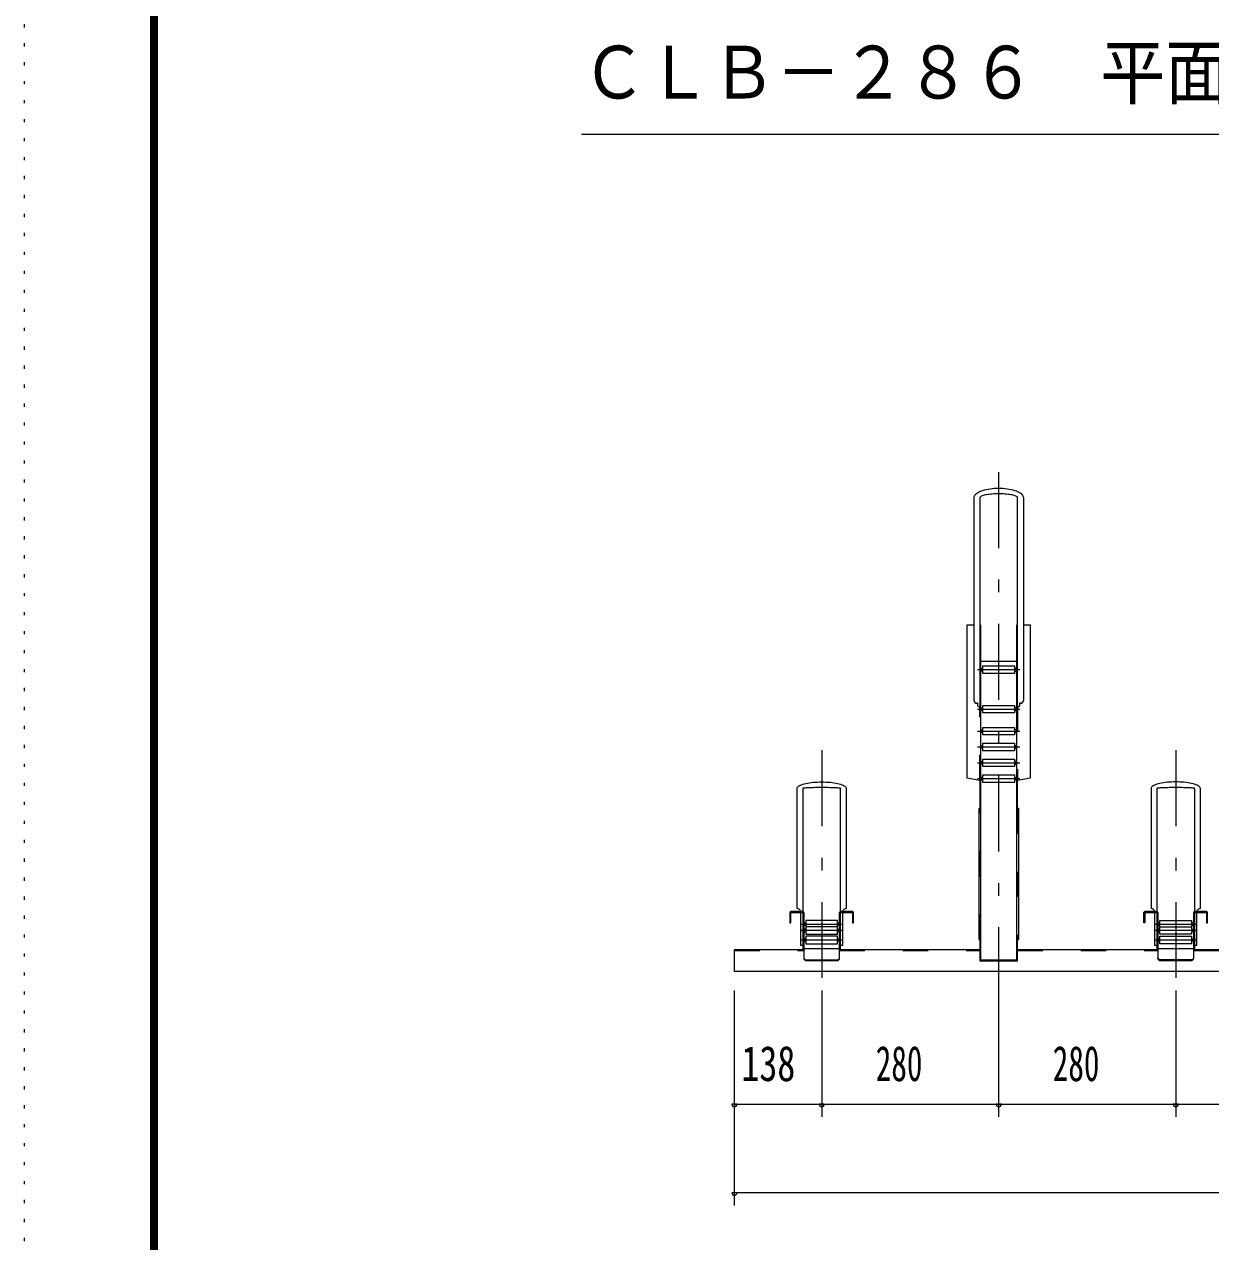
# Model space of a CAD drawing. Units: millimetres, scale not verified. Extents: x -5940 to 5940, y -6448 to 6448.
# Drawn here: x -5940 to -4063, y -2489 to -563 of the extents above; entities that cross this region are included whole.
import ezdxf
from ezdxf.enums import TextEntityAlignment as Align

# ---------------------------------------------------------------- set-up
doc = ezdxf.new("R2010")
doc.units = ezdxf.units.MM
doc.header["$LTSCALE"] = 10
for name, pattern in [('USER2', [10, 4, -6]), ('USER3', [24, 12, -5, 2, -5]), ('USER5', [3, 0.5, -2.5])]:
    doc.linetypes.add(name, pattern=pattern)
for name, color, linetype, lineweight in [('0-2_2-0BOLD', 7, 'Continuous', 18), ('0-3_2-1HIDDEN', 3, 'USER2', 18), ('0-4_2-2CENTER', 3, 'USER3', 18), ('0-5_2-5DIM', 3, 'Continuous', 18), ('0-7_F-F', 5, 'Continuous', 18), ('0-8_F-E_J_ADD', 5, 'USER5', 18)]:
    doc.layers.add(name, color=color, linetype=linetype, lineweight=lineweight)
doc.styles.add('ＭＳ ゴシック', font='')
doc.styles.get('ＭＳ ゴシック').set_extended_font_data('MS Gothic')

msp = doc.modelspace()

# ---------------------------------------------------------------- linework, layer by layer
at = {"layer": '0-2_2-0BOLD'}
for p, q in [((-4369.95, -1570.92), (-4426.75, -1570.92)), ((-4426.75, -1581.81), (-4423.35, -1581.81)), ((-4423.35, -1585.81), (-4426.75, -1585.81)), ((-4369.95, -1581.81), (-4373.35, -1581.81)), ((-4373.35, -1585.81), (-4369.95, -1585.81)), ((-4426.75, -1644.1), (-4423.35, -1644.1)), ((-4423.35, -1648.1), (-4426.75, -1648.1)), ((-4369.95, -1644.1), (-4373.35, -1644.1)), ((-4373.35, -1648.1), (-4369.95, -1648.1)), ((-4426.75, -1678.98), (-4423.35, -1678.98)), ((-4423.35, -1682.98), (-4426.75, -1682.98)), ((-4369.95, -1678.98), (-4373.35, -1678.98)), ((-4373.35, -1682.98), (-4369.95, -1682.98)), ((-4426.75, -1704.03), (-4423.35, -1704.03)), ((-4423.35, -1708.03), (-4426.75, -1708.03)), ((-4369.95, -1704.03), (-4373.35, -1704.03)), ((-4373.35, -1708.03), (-4369.95, -1708.03)), ((-4426.75, -1729.07), (-4423.35, -1729.07)), ((-4423.35, -1733.07), (-4426.75, -1733.07)), ((-4369.95, -1729.07), (-4373.35, -1729.07)), ((-4373.35, -1733.07), (-4369.95, -1733.07)), ((-4428.35, -1758.53), (-4428.35, -1803.25)), ((-4423.35, -1754.12), (-4426.75, -1754.12)), ((-4426.75, -1758.12), (-4423.35, -1758.12)), ((-4373.35, -1754.12), (-4369.95, -1754.12)), ((-4369.95, -1758.12), (-4373.35, -1758.12)), ((-4368.35, -1758.53), (-4369.95, -1758.53)), ((-4429.95, -1803.25), (-4426.75, -1803.25)), ((-4708.35, -1966.23), (-4727.15, -1966.23)), ((-4727.15, -1984.23), (-4727.15, -1967.83)), ((-4148.35, -1966.23), (-4167.15, -1966.23)), ((-4706.75, -1984.23), (-4703.35, -1984.23)), ((-4703.35, -1988.23), (-4706.75, -1988.23)), ((-4703.35, -1994.23), (-4706.75, -1994.23)), ((-4706.75, -1998.23), (-4703.35, -1998.23)), ((-4653.35, -1990.23), (-4703.35, -1990.23)), ((-4653.35, -1984.23), (-4649.95, -1984.23)), ((-4649.95, -1988.23), (-4653.35, -1988.23)), ((-4653.35, -1994.23), (-4649.95, -1994.23)), ((-4649.95, -1998.23), (-4653.35, -1998.23)), ((-4143.35, -1984.23), (-4146.75, -1984.23)), ((-4146.75, -1988.23), (-4143.35, -1988.23)), ((-4143.35, -1994.23), (-4146.75, -1994.23)), ((-4146.75, -1998.23), (-4143.35, -1998.23)), ((-4143.35, -1990.23), (-4093.35, -1990.23)), ((-4089.95, -1984.23), (-4093.35, -1984.23)), ((-4093.35, -1988.23), (-4089.95, -1988.23)), ((-4093.35, -1994.23), (-4089.95, -1994.23)), ((-4089.95, -1998.23), (-4093.35, -1998.23)), ((-4703.35, -2009.23), (-4706.75, -2009.23)), ((-4706.75, -2013.23), (-4703.35, -2013.23)), ((-4653.35, -2009.23), (-4649.95, -2009.23)), ((-4649.95, -2013.23), (-4653.35, -2013.23)), ((-4369.95, -2010.66), (-4366.75, -2010.66)), ((-4143.35, -2009.23), (-4146.75, -2009.23)), ((-4146.75, -2013.23), (-4143.35, -2013.23)), ((-4093.35, -2009.23), (-4089.95, -2009.23)), ((-4089.95, -2013.23), (-4093.35, -2013.23)), ((-4706.75, -2024.63), (-4649.95, -2024.63)), ((-4649.95, -2026.23), (-4428.35, -2026.23)), ((-4368.35, -2026.23), (-4146.75, -2026.23)), ((-4146.75, -2024.63), (-4089.95, -2024.63)), ((-4089.95, -2026.23), (-3868.35, -2026.23))]:
    msp.add_line(p, q, dxfattribs=at)
for points in [[(-4437.35, -1632.39), (-4437.35, -1311.59), (-4437.2, -1310.28), (-4436.76, -1308.97), (-4436.02, -1307.68), (-4435, -1306.43), (-4433.7, -1305.21), (-4432.13, -1304.04), (-4430.3, -1302.93), (-4428.23, -1301.88), (-4425.93, -1300.91), (-4423.42, -1300.02), (-4420.72, -1299.22), (-4417.85, -1298.51), (-4414.83, -1297.9), (-4411.69, -1297.4), (-4408.44, -1297), (-4405.12, -1296.72), (-4401.75, -1296.54), (-4398.35, -1296.49), (-4394.95, -1296.54), (-4391.58, -1296.72), (-4388.26, -1297), (-4385.01, -1297.4), (-4381.87, -1297.9), (-4378.85, -1298.51), (-4375.98, -1299.22), (-4373.28, -1300.02), (-4370.77, -1300.91), (-4368.47, -1301.88), (-4366.4, -1302.93), (-4364.57, -1304.04), (-4363, -1305.21), (-4361.7, -1306.43), (-4360.68, -1307.68), (-4359.94, -1308.97), (-4359.5, -1310.28), (-4359.35, -1311.59), (-4359.35, -1632.39)], [(-4368.35, -1641.02), (-4368.35, -1311.59), (-4368.46, -1311.06), (-4368.81, -1310.53), (-4369.37, -1310.01), (-4370.16, -1309.5), (-4371.16, -1309.01), (-4372.37, -1308.54), (-4373.78, -1308.09), (-4375.37, -1307.67), (-4377.14, -1307.28), (-4379.07, -1306.92), (-4381.14, -1306.59), (-4383.35, -1306.31), (-4385.67, -1306.06), (-4388.09, -1305.86), (-4390.58, -1305.69), (-4393.14, -1305.58), (-4395.74, -1305.51), (-4398.35, -1305.49), (-4400.96, -1305.51), (-4403.56, -1305.58), (-4406.11, -1305.69), (-4408.61, -1305.86), (-4411.03, -1306.06), (-4413.35, -1306.31), (-4415.56, -1306.59), (-4417.63, -1306.92), (-4419.56, -1307.28), (-4421.33, -1307.67), (-4422.92, -1308.09), (-4424.33, -1308.54), (-4425.54, -1309.01), (-4426.54, -1309.5), (-4427.33, -1310.01), (-4427.89, -1310.53), (-4428.24, -1311.06), (-4428.35, -1311.59), (-4428.35, -1641.02)], [(-4437.35, -1513.46), (-4448.75, -1513.46), (-4448.75, -1754.6), (-4428.35, -1758.53), (-4426.75, -1758.53)], [(-4368.35, -1513.46), (-4369.95, -1513.46), (-4369.95, -2043.06), (-4426.75, -2043.06), (-4426.75, -1513.46), (-4428.35, -1513.46)], [(-4368.35, -1803.25), (-4368.35, -1758.53), (-4347.95, -1754.6), (-4347.95, -1513.46), (-4359.35, -1513.46)], [(-4431.35, -1641.02), (-4431.35, -1636.89), (-4432.85, -1636.89)], [(-4363.85, -1636.89), (-4365.35, -1636.89), (-4365.35, -1641.02)], [(-4717.35, -1961.23), (-4717.35, -1771.51), (-4717.2, -1770.61), (-4716.76, -1769.72), (-4716.02, -1768.85), (-4715, -1767.99), (-4713.7, -1767.16), (-4712.12, -1766.37), (-4710.3, -1765.61), (-4708.23, -1764.9), (-4705.93, -1764.24), (-4703.42, -1763.63), (-4700.72, -1763.09), (-4697.85, -1762.61), (-4694.83, -1762.19), (-4691.69, -1761.85), (-4688.44, -1761.58), (-4685.12, -1761.38), (-4681.75, -1761.27), (-4678.35, -1761.23), (-4674.95, -1761.27), (-4671.58, -1761.38), (-4668.26, -1761.58), (-4665.01, -1761.85), (-4661.87, -1762.19), (-4658.85, -1762.61), (-4655.98, -1763.09), (-4653.28, -1763.63), (-4650.77, -1764.24), (-4648.47, -1764.9), (-4646.4, -1765.61), (-4644.58, -1766.37), (-4643, -1767.16), (-4641.7, -1767.99), (-4640.68, -1768.85)], [(-4629.55, -1966.23), (-4648.35, -1966.23), (-4648.35, -1771.51), (-4648.46, -1771.4), (-4648.81, -1771.29), (-4649.37, -1771.18), (-4650.16, -1771.07), (-4651.16, -1770.97), (-4652.37, -1770.87), (-4653.78, -1770.77), (-4655.37, -1770.69), (-4657.14, -1770.6), (-4659.07, -1770.53), (-4661.14, -1770.46), (-4663.35, -1770.4), (-4665.67, -1770.35), (-4668.09, -1770.31), (-4670.58, -1770.27), (-4673.14, -1770.25), (-4675.74, -1770.23), (-4678.35, -1770.23), (-4680.96, -1770.23), (-4683.56, -1770.25), (-4686.11, -1770.27), (-4688.61, -1770.31), (-4691.03, -1770.35), (-4693.35, -1770.4), (-4695.56, -1770.46), (-4697.63, -1770.53), (-4699.56, -1770.6), (-4701.33, -1770.69), (-4702.92, -1770.77), (-4704.33, -1770.87), (-4705.54, -1770.97), (-4706.54, -1771.07), (-4707.33, -1771.18), (-4707.89, -1771.29), (-4708.24, -1771.4), (-4708.35, -1771.51), (-4708.35, -1966.23)], [(-4640.68, -1768.85), (-4639.94, -1769.72), (-4639.5, -1770.61), (-4639.35, -1771.51), (-4639.35, -1961.23)], [(-4080.68, -1768.85), (-4081.7, -1767.99), (-4083, -1767.16), (-4084.58, -1766.37), (-4086.4, -1765.61), (-4088.47, -1764.9), (-4090.77, -1764.24), (-4093.28, -1763.63), (-4095.98, -1763.09), (-4098.85, -1762.61), (-4101.87, -1762.19), (-4105.01, -1761.85), (-4108.26, -1761.58), (-4111.58, -1761.38), (-4114.95, -1761.27), (-4118.35, -1761.23), (-4121.75, -1761.27), (-4125.12, -1761.38), (-4128.44, -1761.58), (-4131.69, -1761.85), (-4134.83, -1762.19), (-4137.85, -1762.61), (-4140.72, -1763.09), (-4143.42, -1763.63), (-4145.93, -1764.24), (-4148.23, -1764.9), (-4150.3, -1765.61), (-4152.12, -1766.37), (-4153.7, -1767.16), (-4155, -1767.99), (-4156.02, -1768.85), (-4156.76, -1769.72), (-4157.2, -1770.61), (-4157.35, -1771.51), (-4157.35, -1961.23)], [(-4069.55, -1966.23), (-4088.35, -1966.23), (-4088.35, -1771.51), (-4088.46, -1771.4), (-4088.81, -1771.29), (-4089.37, -1771.18), (-4090.16, -1771.07), (-4091.16, -1770.97), (-4092.37, -1770.87), (-4093.78, -1770.77), (-4095.37, -1770.69), (-4097.14, -1770.6), (-4099.07, -1770.53), (-4101.14, -1770.46), (-4103.35, -1770.4), (-4105.67, -1770.35), (-4108.09, -1770.31), (-4110.58, -1770.27), (-4113.14, -1770.25), (-4115.74, -1770.23), (-4118.35, -1770.23), (-4120.96, -1770.23), (-4123.56, -1770.25), (-4126.11, -1770.27), (-4128.61, -1770.31), (-4131.03, -1770.35), (-4133.35, -1770.4), (-4135.56, -1770.46), (-4137.63, -1770.53), (-4139.56, -1770.6), (-4141.33, -1770.69), (-4142.92, -1770.77), (-4144.33, -1770.87), (-4145.54, -1770.97), (-4146.54, -1771.07), (-4147.33, -1771.18), (-4147.89, -1771.29), (-4148.24, -1771.4), (-4148.35, -1771.51), (-4148.35, -1966.23)], [(-4079.35, -1961.23), (-4079.35, -1771.51), (-4079.5, -1770.61), (-4079.94, -1769.72), (-4080.68, -1768.85)], [(-4429.95, -1803.25), (-4429.95, -2010.66), (-4426.75, -2010.66)], [(-4366.75, -2010.66), (-4366.75, -1803.25), (-4369.95, -1803.25)], [(-4728.75, -1967.83), (-4728.75, -1984.23), (-4727.15, -1984.23)], [(-4727.15, -1967.83), (-4708.35, -1967.83), (-4708.35, -2024.63)], [(-4708.35, -2020.23), (-4711.35, -2020.23), (-4711.35, -1967.83)], [(-4706.75, -1967.83), (-4706.75, -2040.37), (-4706.73, -2040.68), (-4706.67, -2040.98), (-4706.58, -2041.29), (-4706.45, -2041.58), (-4706.28, -2041.86), (-4706.08, -2042.14), (-4705.85, -2042.4), (-4705.58, -2042.64), (-4705.29, -2042.87), (-4704.96, -2043.08), (-4704.62, -2043.27), (-4704.25, -2043.43), (-4703.86, -2043.57), (-4703.46, -2043.69), (-4703.04, -2043.79), (-4702.62, -2043.85), (-4702.19, -2043.89), (-4701.75, -2043.91), (-4654.95, -2043.91), (-4654.51, -2043.89), (-4654.08, -2043.85), (-4653.66, -2043.79), (-4653.24, -2043.69), (-4652.84, -2043.57), (-4652.45, -2043.43), (-4652.08, -2043.27), (-4651.74, -2043.08), (-4651.41, -2042.87), (-4651.12, -2042.64), (-4650.85, -2042.4), (-4650.62, -2042.14), (-4650.42, -2041.86), (-4650.25, -2041.58), (-4650.12, -2041.29), (-4650.03, -2040.98), (-4649.97, -2040.68), (-4649.95, -2040.37), (-4649.95, -1967.83)], [(-4648.35, -2024.63), (-4648.35, -1967.83), (-4629.55, -1967.83), (-4629.55, -1984.23), (-4627.95, -1984.23), (-4627.95, -1967.83)], [(-4645.35, -1967.83), (-4645.35, -2020.23), (-4648.35, -2020.23)], [(-4167.15, -1967.83), (-4167.15, -1984.23), (-4168.75, -1984.23), (-4168.75, -1967.83)], [(-4167.15, -1967.83), (-4148.35, -1967.83), (-4148.35, -2024.63)], [(-4148.35, -2020.23), (-4151.35, -2020.23), (-4151.35, -1967.83)], [(-4146.75, -1967.83), (-4146.75, -2040.37), (-4146.73, -2040.68), (-4146.67, -2040.98), (-4146.58, -2041.29), (-4146.45, -2041.58), (-4146.28, -2041.86), (-4146.08, -2042.14), (-4145.85, -2042.4), (-4145.58, -2042.64), (-4145.29, -2042.87), (-4144.96, -2043.08), (-4144.62, -2043.27), (-4144.25, -2043.43), (-4143.86, -2043.57), (-4143.46, -2043.69), (-4143.04, -2043.79), (-4142.62, -2043.85), (-4142.19, -2043.89), (-4141.75, -2043.91), (-4094.95, -2043.91), (-4094.51, -2043.89), (-4094.08, -2043.85), (-4093.66, -2043.79), (-4093.24, -2043.69), (-4092.84, -2043.57), (-4092.45, -2043.43), (-4092.08, -2043.27), (-4091.74, -2043.08), (-4091.41, -2042.87), (-4091.12, -2042.64), (-4090.85, -2042.4), (-4090.62, -2042.14), (-4090.42, -2041.86), (-4090.25, -2041.58), (-4090.12, -2041.29), (-4090.03, -2040.98), (-4089.97, -2040.68), (-4089.95, -2040.37), (-4089.95, -1967.83)], [(-4088.35, -2024.63), (-4088.35, -1967.83), (-4069.55, -1967.83), (-4069.55, -1984.23), (-4067.95, -1984.23), (-4067.95, -1967.83)], [(-4085.35, -1967.83), (-4085.35, -2020.23), (-4088.35, -2020.23)], [(-4428.35, -2010.66), (-4428.35, -2044.28), (-4368.35, -2044.28), (-4368.35, -2010.66)], [(-3140.35, -2061.23), (-4816.35, -2061.23), (-4816.35, -2026.23), (-4706.75, -2026.23)], [(-4706.75, -2039.24), (-4706.73, -2039.55), (-4706.67, -2039.85), (-4706.58, -2040.15), (-4706.45, -2040.45), (-4706.28, -2040.73), (-4706.08, -2041.01), (-4705.85, -2041.27), (-4705.58, -2041.51), (-4705.29, -2041.74), (-4704.96, -2041.95), (-4704.62, -2042.13), (-4704.25, -2042.3), (-4703.86, -2042.44), (-4703.46, -2042.56), (-4703.04, -2042.65), (-4702.62, -2042.72), (-4702.19, -2042.76), (-4701.75, -2042.77), (-4654.95, -2042.77), (-4654.51, -2042.76), (-4654.08, -2042.72), (-4653.66, -2042.65), (-4653.24, -2042.56), (-4652.84, -2042.44), (-4652.45, -2042.3), (-4652.08, -2042.13), (-4651.74, -2041.95), (-4651.41, -2041.74), (-4651.12, -2041.51), (-4650.85, -2041.27), (-4650.62, -2041.01), (-4650.42, -2040.73), (-4650.25, -2040.45), (-4650.12, -2040.15), (-4650.03, -2039.85), (-4649.97, -2039.55), (-4649.95, -2039.24)], [(-4089.95, -2039.24), (-4089.97, -2039.55), (-4090.03, -2039.85), (-4090.12, -2040.15), (-4090.25, -2040.45), (-4090.42, -2040.73), (-4090.62, -2041.01), (-4090.85, -2041.27), (-4091.12, -2041.51), (-4091.41, -2041.74), (-4091.74, -2041.95), (-4092.08, -2042.13), (-4092.45, -2042.3), (-4092.84, -2042.44), (-4093.24, -2042.56), (-4093.66, -2042.65), (-4094.08, -2042.72), (-4094.51, -2042.76), (-4094.95, -2042.77), (-4141.75, -2042.77), (-4142.19, -2042.76), (-4142.62, -2042.72), (-4143.04, -2042.65), (-4143.46, -2042.56), (-4143.86, -2042.44), (-4144.25, -2042.3), (-4144.62, -2042.13), (-4144.96, -2041.95), (-4145.29, -2041.74), (-4145.58, -2041.51), (-4145.85, -2041.27), (-4146.08, -2041.01), (-4146.28, -2040.73), (-4146.45, -2040.45), (-4146.58, -2040.15), (-4146.67, -2039.85), (-4146.73, -2039.55), (-4146.75, -2039.24)]]:
    msp.add_lwpolyline(points, dxfattribs=at)
for points in [[(-4373.35, -1589.8), (-4423.35, -1589.8), (-4423.35, -1577.81), (-4373.35, -1577.81)], [(-4373.35, -1652.1), (-4423.35, -1652.1), (-4423.35, -1640.1), (-4373.35, -1640.1)], [(-4373.35, -1686.98), (-4423.35, -1686.98), (-4423.35, -1674.99), (-4373.35, -1674.99)], [(-4373.35, -1712.03), (-4423.35, -1712.03), (-4423.35, -1700.03), (-4373.35, -1700.03)], [(-4373.35, -1737.07), (-4423.35, -1737.07), (-4423.35, -1725.07), (-4373.35, -1725.07)], [(-4373.35, -1762.12), (-4423.35, -1762.12), (-4423.35, -1750.12), (-4373.35, -1750.12)], [(-4653.35, -1980.23), (-4703.35, -1980.23), (-4703.35, -2002.23), (-4653.35, -2002.23)], [(-4143.35, -1980.23), (-4093.35, -1980.23), (-4093.35, -2002.23), (-4143.35, -2002.23)], [(-4703.35, -2005.23), (-4703.35, -2017.23), (-4653.35, -2017.23), (-4653.35, -2005.23)], [(-4093.35, -2005.23), (-4093.35, -2017.23), (-4143.35, -2017.23), (-4143.35, -2005.23)]]:
    msp.add_lwpolyline(points, close=True, dxfattribs=at)
for centre, radius, start, end in [((-4432.85, -1632.39), 4.5, 180, 270), ((-4363.85, -1632.39), 4.5, 270, 0), ((-4429.85, -1641.02), 1.5, 180, 0), ((-4366.85, -1641.02), 1.5, 180, 0), ((-4718.07, -1968.19), 7, 16.28546, 84.10339), ((-4638.63, -1968.19), 7, 95.89659, 163.71452), ((-4158.07, -1968.19), 7, 16.28546, 84.10339), ((-4078.63, -1968.19), 7, 95.89659, 163.71452), ((-4727.15, -1967.83), 1.6, 90, 180), ((-4708.35, -1967.83), 1.6, 0, 90), ((-4648.35, -1967.83), 1.6, 90, 180), ((-4629.55, -1967.83), 1.6, 0, 90), ((-4167.15, -1967.83), 1.6, 90, 180), ((-4148.35, -1967.83), 1.6, 0, 90), ((-4088.35, -1967.83), 1.6, 90, 180), ((-4069.55, -1967.83), 1.6, 0, 90), ((-4706.75, -2024.63), 1.6, 180, 270), ((-4649.95, -2024.63), 1.6, 270, 0), ((-4146.75, -2024.63), 1.6, 180, 270), ((-4089.95, -2024.63), 1.6, 270, 0)]:
    msp.add_arc(centre, radius, start, end, dxfattribs=at)
at = {"layer": '0-3_2-1HIDDEN'}
for p, q in [((-4428.35, -1758.53), (-4428.35, -1641.02)), ((-4368.35, -1641.02), (-4368.35, -1758.53)), ((-4428.35, -2010.66), (-4428.35, -1803.25)), ((-4368.35, -1803.25), (-4368.35, -2010.66)), ((-4816.35, -2027.83), (-4706.75, -2027.83)), ((-4649.95, -2027.83), (-4428.35, -2027.83)), ((-4368.35, -2027.83), (-4146.75, -2027.83)), ((-4089.95, -2027.83), (-3868.35, -2027.83))]:
    msp.add_line(p, q, dxfattribs=at)
at = {"layer": '0-4_2-2CENTER'}
for p, q in [((-4398.35, -2111.23), (-4398.35, -1246.49)), ((-4364.95, -1583.81), (-4431.75, -1583.81)), ((-4431.75, -1646.1), (-4364.95, -1646.1)), ((-4431.75, -1680.98), (-4364.95, -1680.98)), ((-4678.35, -1711.23), (-4678.35, -2111.23)), ((-4364.95, -1706.03), (-4431.75, -1706.03)), ((-4118.35, -1711.23), (-4118.35, -2111.23)), ((-4431.75, -1731.07), (-4364.95, -1731.07)), ((-4364.95, -1756.12), (-4431.75, -1756.12)), ((-4711.75, -1986.23), (-4644.95, -1986.23)), ((-4644.95, -1996.23), (-4711.75, -1996.23)), ((-4151.75, -1986.23), (-4084.95, -1986.23)), ((-4084.95, -1996.23), (-4151.75, -1996.23)), ((-4711.75, -2011.23), (-4644.95, -2011.23)), ((-4151.75, -2011.23), (-4084.95, -2011.23))]:
    msp.add_line(p, q, dxfattribs=at)
at = {"layer": '0-5_2-5DIM'}
for p, q in [((-5058.35, -736.61), (-2898.35, -736.61)), ((-4816.35, -2431.23), (-4816.35, -2091.23)), ((-4678.35, -2091.23), (-4678.35, -2291.23)), ((-4398.35, -2291.23), (-4398.35, -2091.23)), ((-4118.35, -2091.23), (-4118.35, -2291.23)), ((-4812.35, -2271.23), (-4820.35, -2271.23)), ((-4816.35, -2271.23), (-3140.35, -2271.23)), ((-4674.35, -2271.23), (-4682.35, -2271.23)), ((-4394.35, -2271.23), (-4402.35, -2271.23)), ((-4114.35, -2271.23), (-4122.35, -2271.23)), ((-4812.35, -2411.23), (-4820.35, -2411.23)), ((-3140.35, -2411.23), (-4816.35, -2411.23))]:
    msp.add_line(p, q, dxfattribs=at)
for centre in [(-4816.35, -2271.23), (-4678.35, -2271.23), (-4398.35, -2271.23), (-4118.35, -2271.23), (-4816.35, -2411.23)]:
    msp.add_arc(centre, 4, 180, 0, dxfattribs=at)
at = {"layer": '0-7_F-F'}
for points in [[(5740.5, -6247.61), (-5739.5, -6247.61), (-5739.5, 1792.39), (5740.5, 1792.39)], [(5739.49, -6246.61), (-5738.5, -6246.61), (-5738.5, 1791.39), (5739.49, 1791.39)], [(5738.49, -6245.61), (5738.49, 1790.39), (-5737.5, 1790.39), (-5737.5, -6245.61)], [(5737.49, -6244.61), (-5736.5, -6244.61), (-5736.5, 1789.39), (5737.49, 1789.39)], [(5736.5, -6243.61), (5736.5, 1788.39), (-5735.5, 1788.39), (-5735.5, -6243.61)], [(5735.5, -6242.61), (-5734.5, -6242.61), (-5734.5, 1787.39), (5735.5, 1787.39)], [(5734.49, -6241.61), (5734.49, 1786.39), (-5733.5, 1786.39), (-5733.5, -6241.61)], [(5733.5, -6240.61), (-5732.5, -6240.61), (-5732.5, 1785.39), (5733.5, 1785.39)], [(5732.49, -6239.61), (-5731.5, -6239.61), (-5731.5, 1784.39), (5732.49, 1784.39)], [(5731.5, -6238.61), (-5730.5, -6238.61), (-5730.5, 1783.39), (5731.5, 1783.39)], [(5730.49, -6237.61), (5730.49, 1782.39), (-5729.5, 1782.39), (-5729.5, -6237.61)]]:
    msp.add_lwpolyline(points, close=True, dxfattribs=at)
at = {"layer": '0-8_F-E_J_ADD'}
msp.add_lwpolyline([(5940.5, -6447.61), (-5939.5, -6447.61), (-5939.5, 1952.39), (5940.5, 1952.39)], close=True, dxfattribs=at)

# ---------------------------------------------------------------- texts
at = {"layer": '0-5_2-5DIM', "color": 7, "style": 'ＭＳ ゴシック'}
for s, height, width, p in [('ＣＬＢ－２８６\u3000平面図\u3000Ｓ＝１／２０', 83.58, 0.9, (-5058.35, -705.21)), ('138', 55.72, 0.75, (-4805.34, -2251.23)), ('280', 55.72, 0.65, (-4592.85, -2251.23)), ('280', 55.72, 0.65, (-4312.85, -2251.23))]:
    msp.add_text(s, height=height, dxfattribs=dict(at, width=width)).set_placement(p, align=Align.BOTTOM_LEFT)

doc.saveas('drawing.dxf')
